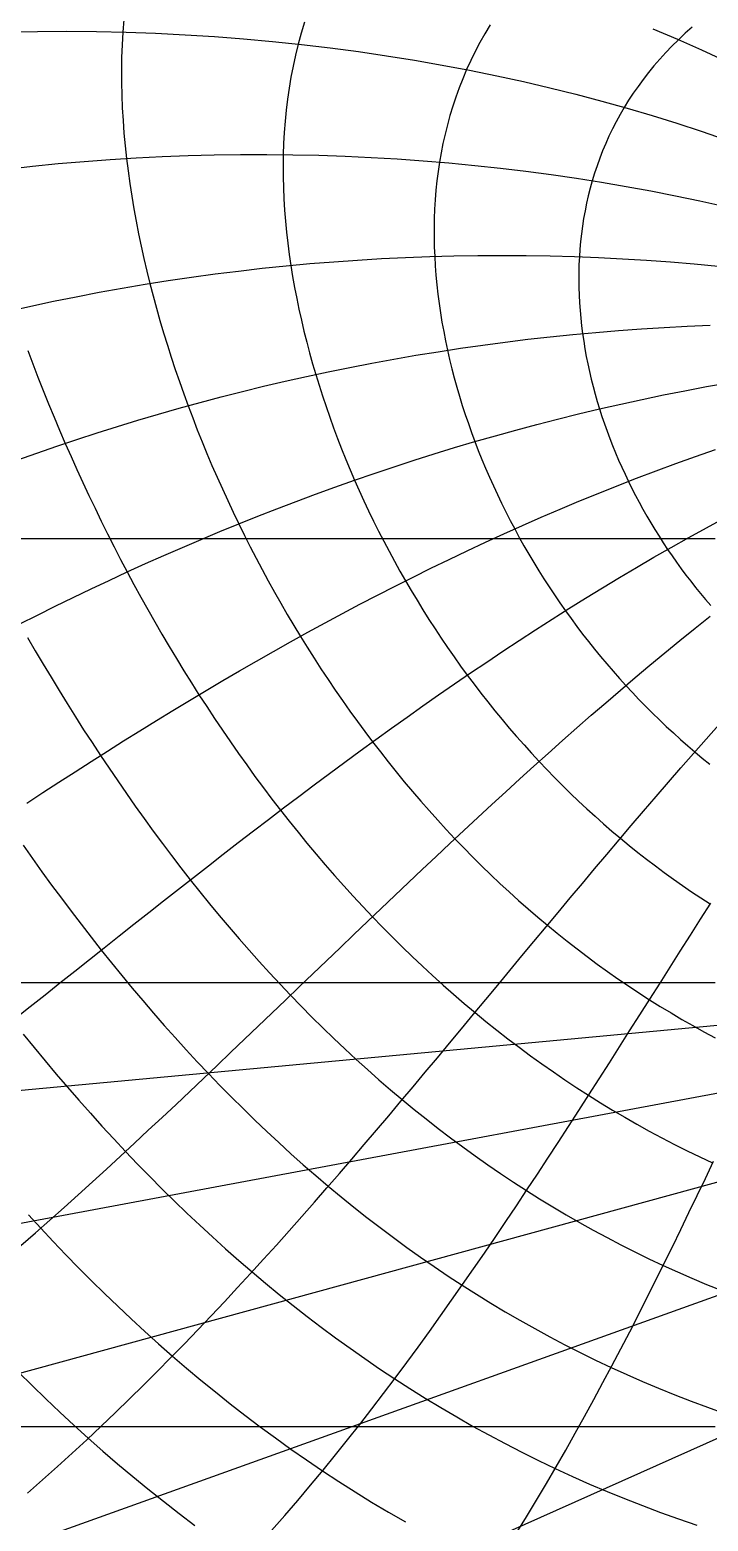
# Model space of a CAD drawing. Header units: millimetres. Extents: x -267 to 267, y -134 to 134.
# Drawn here: x -86.5 to -33.2, y -42.3 to 74.8 of the extents above; entities that cross this region are included whole.
import ezdxf

# ---------------------------------------------------------------- set-up
doc = ezdxf.new("R2010")
doc.units = ezdxf.units.MM
doc.layers.add('ENGRAVE', color=7, linetype='Continuous')

msp = doc.modelspace()

# ---------------------------------------------------------------- linework, layer by layer
at = {"layer": 'ENGRAVE'}
for points in [[(-79.0874, 75.6112), (-79.1662, 74.6198), (-79.223, 73.6278), (-79.2587, 72.6354), (-79.2741, 71.6427), (-79.27, 70.6501), (-79.2471, 69.6575), (-79.2062, 68.6653), (-79.1478, 67.6734), (-79.0727, 66.6822), (-78.9813, 65.6916), (-78.8743, 64.702), (-78.752, 63.7133), (-78.6151, 62.7257), (-78.4639, 61.7395), (-78.2989, 60.7546), (-78.1204, 59.7712), (-77.9288, 58.7894), (-77.7245, 57.8094), (-77.5078, 56.8313), (-77.279, 55.8552), (-77.0383, 54.8811), (-76.7861, 53.9093), (-76.5227, 52.9398), (-76.2481, 51.9727), (-75.9627, 51.0081), (-75.6667, 50.0462), (-75.3602, 49.0871), (-75.0435, 48.1308), (-74.7167, 47.1775), (-74.38, 46.2273), (-74.0335, 45.2802), (-73.6774, 44.3365), (-73.3118, 43.3961), (-72.9369, 42.4593), (-72.5526, 41.526), (-72.1592, 40.5965), (-71.7568, 39.6708), (-71.3454, 38.749), (-70.9251, 37.8313), (-70.496, 36.9177), (-70.0583, 36.0083), (-69.6118, 35.1034), (-69.1568, 34.2029), (-68.6932, 33.307), (-68.2212, 32.4158), (-67.7407, 31.5294), (-67.2519, 30.6479), (-66.7547, 29.7715), (-66.2492, 28.9002), (-65.7354, 28.0342), (-65.2134, 27.1736), (-64.6833, 26.3185), (-64.1449, 25.469), (-63.5983, 24.6252), (-63.0437, 23.7874), (-62.4809, 22.9555), (-61.91, 22.1297), (-61.3311, 21.3102), (-60.7441, 20.497), (-60.149, 19.6904), (-59.5459, 18.8903), (-58.9348, 18.097), (-58.3157, 17.3106), (-57.6886, 16.5312), (-57.0535, 15.7589), (-56.4104, 14.9939), (-55.7593, 14.2363), (-55.1003, 13.4863), (-54.4334, 12.7439), (-53.7585, 12.0094), (-53.0757, 11.2828), (-52.385, 10.5644), (-51.6865, 9.8541), (-50.9801, 9.1523), (-50.2658, 8.459), (-49.5437, 7.7743), (-48.8139, 7.0985), (-48.0762, 6.4316), (-47.3309, 5.7738), (-46.5778, 5.1253), (-45.817, 4.4862), (-45.0486, 3.8566), (-44.2726, 3.2367), (-43.4891, 2.6266), (-42.6981, 2.0265), (-41.8996, 1.4366), (-41.0937, 0.8569), (-40.2804, 0.2876), (-39.4599, -0.2711), (-38.6322, -0.8191), (-37.7973, -1.3562), (-36.9554, -1.8823), (-36.1064, -2.3973), (-35.2506, -2.9009), (-34.388, -3.3932), (-33.5187, -3.8738), (-32.6427, -4.3428)], [(-64.8929, 75.3927), (-65.1551, 74.5367), (-65.3922, 73.6782), (-65.6053, 72.8173), (-65.7951, 71.9543), (-65.9623, 71.0895), (-66.1078, 70.223), (-66.2322, 69.3552), (-66.3363, 68.4861), (-66.4206, 67.6161), (-66.4858, 66.7453), (-66.5324, 65.874), (-66.5611, 65.0022), (-66.5723, 64.1303), (-66.5666, 63.2583), (-66.5443, 62.3865), (-66.5061, 61.515), (-66.4523, 60.6439), (-66.3833, 59.7735), (-66.2996, 58.9039), (-66.2014, 58.0352), (-66.0892, 57.1676), (-65.9632, 56.3012), (-65.8239, 55.4362), (-65.6714, 54.5728), (-65.5062, 53.711), (-65.3285, 52.8509), (-65.1385, 51.9928), (-64.9364, 51.1368), (-64.7226, 50.2829), (-64.4973, 49.4314), (-64.2606, 48.5822), (-64.0128, 47.7357), (-63.7541, 46.8918), (-63.4846, 46.0508), (-63.2046, 45.2126), (-62.9141, 44.3776), (-62.6135, 43.5457), (-62.3027, 42.7171), (-61.9819, 41.8919), (-61.6514, 41.0702), (-61.3112, 40.2522), (-60.9614, 39.4379), (-60.6022, 38.6276), (-60.2337, 37.8212), (-59.8559, 37.019), (-59.4691, 36.221), (-59.0732, 35.4273), (-58.6684, 34.6382), (-58.2548, 33.8536), (-57.8324, 33.0737), (-57.4014, 32.2986), (-56.9617, 31.5285), (-56.5136, 30.7634), (-56.057, 30.0035), (-55.5921, 29.249), (-55.1188, 28.4998), (-54.6373, 27.7561), (-54.1477, 27.0181), (-53.6499, 26.2859), (-53.144, 25.5596), (-52.6302, 24.8393), (-52.1084, 24.1251), (-51.5787, 23.4171), (-51.0412, 22.7156), (-50.4959, 22.0205), (-49.9428, 21.332), (-49.3821, 20.6503), (-48.8137, 19.9755), (-48.2378, 19.3076), (-47.6543, 18.6469), (-47.0633, 17.9933), (-46.4649, 17.3472), (-45.8591, 16.7085), (-45.246, 16.0774), (-44.6256, 15.454), (-43.998, 14.8385), (-43.3633, 14.231), (-42.7214, 13.6315), (-42.0724, 13.0403), (-41.4165, 12.4574), (-40.7536, 11.8831), (-40.0839, 11.3173), (-39.4074, 10.7602), (-38.7241, 10.2119), (-38.0341, 9.6727), (-37.3376, 9.1425), (-36.6345, 8.6215), (-35.9249, 8.1099), (-35.209, 7.6077), (-34.4868, 7.1151), (-33.7584, 6.6321), (-33.0238, 6.159)], [(-50.3096, 75.1801), (-50.7287, 74.488), (-51.1234, 73.791), (-51.4943, 73.0895), (-51.842, 72.3836), (-52.167, 71.6737), (-52.4699, 70.9601), (-52.7514, 70.2431), (-53.0118, 69.5228), (-53.2517, 68.7996), (-53.4716, 68.0736), (-53.6721, 67.3452), (-53.8535, 66.6146), (-54.0163, 65.8819), (-54.161, 65.1475), (-54.2881, 64.4114), (-54.3978, 63.674), (-54.4907, 62.9354), (-54.5671, 62.1958), (-54.6274, 61.4554), (-54.672, 60.7144), (-54.7011, 59.973), (-54.7153, 59.2313), (-54.7147, 58.4896), (-54.6997, 57.7479), (-54.6706, 57.0065), (-54.6277, 56.2655), (-54.5713, 55.5251), (-54.5017, 54.7854), (-54.419, 54.0466), (-54.3236, 53.3089), (-54.2158, 52.5723), (-54.0957, 51.8371), (-53.9636, 51.1033), (-53.8196, 50.3712), (-53.6641, 49.6408), (-53.4972, 48.9123), (-53.3191, 48.1858), (-53.13, 47.4615), (-52.9301, 46.7395), (-52.7195, 46.0199), (-52.4985, 45.3029), (-52.2671, 44.5885), (-52.0256, 43.877), (-51.7741, 43.1683), (-51.5127, 42.4628), (-51.2417, 41.7604), (-50.961, 41.0613), (-50.6709, 40.3657), (-50.3714, 39.6736), (-50.0628, 38.9852), (-49.7451, 38.3005), (-49.4184, 37.6198), (-49.0829, 36.9431), (-48.7387, 36.2705), (-48.3858, 35.6022), (-48.0244, 34.9383), (-47.6546, 34.2788), (-47.2764, 33.624), (-46.89, 32.9739), (-46.4954, 32.3286), (-46.0928, 31.6882), (-45.6822, 31.053), (-45.2638, 30.4229), (-44.8375, 29.7981), (-44.4036, 29.1786), (-43.962, 28.5648), (-43.5129, 27.9565), (-43.0563, 27.354), (-42.5923, 26.7573), (-42.121, 26.1666), (-41.6425, 25.582), (-41.1568, 25.0036), (-40.664, 24.4314), (-40.1642, 23.8657), (-39.6576, 23.3065), (-39.144, 22.7539), (-38.6237, 22.208), (-38.0967, 21.669), (-37.563, 21.1369), (-37.0228, 20.6119), (-36.4761, 20.094), (-35.9231, 19.5834), (-35.3637, 19.0802), (-34.7981, 18.5845), (-34.2263, 18.0964), (-33.6485, 17.6159), (-33.0647, 17.1433)], [(-34.4436, 75.014), (-34.994, 74.5231), (-35.5246, 74.025), (-36.0354, 73.5199), (-36.5267, 73.0083), (-36.9986, 72.4902), (-37.4515, 71.9661), (-37.8854, 71.4361), (-38.3007, 70.9006), (-38.6975, 70.3597), (-39.0761, 69.8138), (-39.4367, 69.2631), (-39.7797, 68.7078), (-40.1052, 68.1481), (-40.4135, 67.5844), (-40.7048, 67.0167), (-40.9794, 66.4455), (-41.2376, 65.8708), (-41.4796, 65.2928), (-41.7057, 64.7119), (-41.9161, 64.1282), (-42.1111, 63.5419), (-42.2909, 62.9531), (-42.4558, 62.3622), (-42.606, 61.7693), (-42.7417, 61.1745), (-42.8633, 60.5781), (-42.9708, 59.9803), (-43.0647, 59.3812), (-43.145, 58.7809), (-43.212, 58.1797), (-43.2659, 57.5778), (-43.307, 56.9753), (-43.3354, 56.3723), (-43.3513, 55.769), (-43.355, 55.1656), (-43.3467, 54.5622), (-43.3265, 53.9591), (-43.2946, 53.3562), (-43.2512, 52.7538), (-43.1966, 52.1521), (-43.1308, 51.5511), (-43.054, 50.951), (-42.9665, 50.352), (-42.8684, 49.7541), (-42.7597, 49.1576), (-42.6408, 48.5625), (-42.5118, 47.969), (-42.3727, 47.3772), (-42.2238, 46.7872), (-42.0651, 46.1993), (-41.8969, 45.6134), (-41.7193, 45.0297), (-41.5323, 44.4483), (-41.3362, 43.8694), (-41.1311, 43.2931), (-40.917, 42.7195), (-40.6941, 42.1487), (-40.4626, 41.5809), (-40.2225, 41.016), (-39.974, 40.4544), (-39.7171, 39.896), (-39.452, 39.341), (-39.1788, 38.7895), (-38.8976, 38.2417), (-38.6085, 37.6975), (-38.3116, 37.1572), (-38.007, 36.6208), (-37.6949, 36.0884), (-37.3752, 35.5602), (-37.0481, 35.0363), (-36.7137, 34.5167), (-36.3721, 34.0016), (-36.0234, 33.491), (-35.6676, 32.9851), (-35.305, 32.484), (-34.9355, 31.9877), (-34.5592, 31.4965), (-34.1763, 31.0102), (-33.7867, 30.5292), (-33.3907, 30.0534), (-32.9883, 29.583)], [(-88.1977, 74.6352), (-85.875, 74.6763), (-83.5505, 74.6862), (-81.2265, 74.6648), (-78.9048, 74.6123), (-76.5877, 74.5286), (-74.277, 74.414), (-71.9748, 74.2686), (-69.6829, 74.0926), (-67.4033, 73.8863), (-65.1377, 73.6501), (-62.8878, 73.3843), (-60.6552, 73.0893), (-58.4413, 72.7655), (-56.2477, 72.4135), (-54.0755, 72.0336), (-51.926, 71.6265), (-49.8002, 71.1927), (-47.699, 70.7328), (-45.6234, 70.2473), (-43.574, 69.7369), (-41.5515, 69.2021), (-39.5563, 68.6437), (-37.5889, 68.0622), (-35.6495, 67.4582), (-33.7385, 66.8325), (-31.856, 66.1855)], [(-37.5405, 74.8711), (-35.6019, 74.0583), (-33.7075, 73.2241), (-31.8564, 72.3695)], [(-88.2585, 63.8665), (-86.2491, 64.0904), (-84.2303, 64.2904), (-82.2031, 64.4665), (-80.1684, 64.6183), (-78.1273, 64.7457), (-76.081, 64.8486), (-74.0305, 64.9268), (-71.977, 64.9802), (-69.9215, 65.0089), (-67.8653, 65.0127), (-65.8095, 64.9917), (-63.7553, 64.9458), (-61.7037, 64.8752), (-59.656, 64.7799), (-57.6132, 64.66), (-55.5765, 64.5156), (-53.5468, 64.347), (-51.5253, 64.1542), (-49.513, 63.9376), (-47.5107, 63.6974), (-45.5194, 63.4337), (-43.54, 63.1469), (-41.5734, 62.8373), (-39.6202, 62.5052), (-37.6812, 62.151), (-35.7572, 61.7749), (-33.8486, 61.3773), (-31.9561, 60.9587)], [(181.7589, 59.849), (-83.9232, -58.7879)], [(-88.1352, 52.7047), (-86.3759, 53.1017), (-84.6049, 53.4812), (-82.8227, 53.8432), (-81.0295, 54.1872), (-79.2259, 54.513), (-77.4122, 54.8203), (-75.5889, 55.1089), (-73.7565, 55.3787), (-71.9155, 55.6293), (-70.0666, 55.8605), (-68.2101, 56.0722), (-66.3468, 56.2642), (-64.4773, 56.4364), (-62.6022, 56.5885), (-60.7222, 56.7205), (-58.8379, 56.8322), (-56.9501, 56.9235), (-55.0594, 56.9945), (-53.1665, 57.0449), (-51.2723, 57.0747), (-49.3773, 57.0841), (-47.4824, 57.0728), (-45.5882, 57.0409), (-43.6956, 56.9886), (-41.8051, 56.9157), (-39.9176, 56.8224), (-38.0337, 56.7087), (-36.1541, 56.5748), (-34.2795, 56.4208), (-32.4105, 56.2467)], [(-87.4751, 41.0055), (-85.9188, 41.5592), (-84.3518, 42.1011), (-82.7741, 42.6308), (-81.1858, 43.1481), (-79.5867, 43.6527), (-77.9771, 44.1444), (-76.3569, 44.6228), (-74.7263, 45.0877), (-73.0853, 45.5389), (-71.4341, 45.9761), (-69.7729, 46.3991), (-68.1017, 46.8076), (-66.4209, 47.2013), (-64.7305, 47.5801), (-63.0309, 47.9436), (-61.3222, 48.2917), (-59.6048, 48.6242), (-57.8789, 48.9408), (-56.1449, 49.2413), (-54.403, 49.5255), (-52.6537, 49.7933), (-50.8973, 50.0444), (-49.1342, 50.2786), (-47.3647, 50.4959), (-45.5894, 50.6961), (-43.8087, 50.8789), (-42.0229, 51.0444), (-40.2327, 51.1923), (-38.4384, 51.3225), (-36.6406, 51.4351), (-34.8397, 51.5298), (-33.0364, 51.6066)], [(133.5177, 51.5127), (135.0929, 50.7952), (136.65, 50.0643), (138.1891, 49.3203), (139.7106, 48.5637), (141.2145, 47.7949), (142.7013, 47.0142), (144.1712, 46.222), (145.6245, 45.4186), (147.0616, 44.6046), (148.4827, 43.78), (149.8881, 42.9455), (151.2784, 42.1011), (152.6536, 41.2474), (154.0144, 40.3846), (155.3609, 39.513), (156.6935, 38.633), (158.0127, 37.7448), (159.3188, 36.8487), (-106.4232, -35.9451)], [(-86.6341, 49.6167), (-86.2371, 48.5656), (-85.8319, 47.5176), (-85.4187, 46.4727), (-84.9973, 45.4311), (-84.5681, 44.3928), (-84.1309, 43.358), (-83.6859, 42.3267), (-83.2331, 41.2989), (-82.7727, 40.2749), (-82.3045, 39.2547), (-81.8286, 38.2384), (-81.3452, 37.2261), (-80.8541, 36.2178), (-80.3555, 35.2137), (-79.8492, 34.2139), (-79.3354, 33.2185), (-78.8141, 32.2276), (-78.2852, 31.2412), (-77.7487, 30.2595), (-77.2046, 29.2827), (-76.653, 28.3107), (-76.0937, 27.3437), (-75.5269, 26.3818), (-74.9524, 25.4252), (-74.3703, 24.4739), (-73.7804, 23.5281), (-73.1829, 22.5879), (-72.5776, 21.6534), (-71.9646, 20.7246), (-71.3438, 19.8019), (-70.7151, 18.8852), (-70.0786, 17.9747), (-69.4342, 17.0705), (-68.7818, 16.1727), (-68.1214, 15.2816), (-67.4531, 14.3972), (-66.7767, 13.5196), (-66.0921, 12.649), (-65.3995, 11.7856), (-64.6987, 10.9294), (-63.9897, 10.0807), (-63.2724, 9.2395), (-62.5468, 8.406), (-61.8129, 7.5804), (-61.0707, 6.7628), (-60.3201, 5.9534), (-59.561, 5.1523), (-58.7935, 4.3597), (-58.0175, 3.5758), (-57.233, 2.8006), (-56.44, 2.0344), (-55.6384, 1.2774), (-54.8282, 0.5296), (-54.0094, -0.2087), (-53.1821, -0.9373), (-52.3461, -1.6562), (-51.5015, -2.3651), (-50.6483, -3.0639), (-49.7865, -3.7523), (-48.9161, -4.4302), (-48.0371, -5.0975), (-47.1496, -5.7539), (-46.2535, -6.3993), (-45.3488, -7.0335), (-44.4357, -7.6563), (-43.5142, -8.2676), (-42.5843, -8.8671), (-41.646, -9.4547), (-40.6995, -10.0302), (-39.7447, -10.5935), (-38.7818, -11.1443), (-37.8109, -11.6825), (-36.832, -12.2079), (-35.8453, -12.7203), (-34.8508, -13.2196), (-33.8487, -13.7055), (-32.839, -14.178)], [(170.3053, 48.1424), (-95.4101, -47.1671)], [(-87.2534, 28.1479), (-85.8675, 28.8465), (-84.4735, 29.5379), (-83.0714, 30.2219), (-81.6608, 30.8984), (-80.2418, 31.567), (-78.8141, 32.2276), (-77.3776, 32.8798), (-75.9321, 33.5236), (-74.4775, 34.1585), (-73.0138, 34.7845), (-71.5407, 35.4012), (-70.0583, 36.0083), (-68.5663, 36.6058), (-67.0647, 37.1932), (-65.5535, 37.7704), (-64.0326, 38.3371), (-62.5019, 38.893), (-60.9614, 39.4379), (-59.4111, 39.9716), (-57.851, 40.4939), (-56.2811, 41.0043), (-54.7014, 41.5028), (-53.1119, 41.989), (-51.5127, 42.4628), (-49.904, 42.9238), (-48.2856, 43.3719), (-46.6579, 43.8067), (-45.0208, 44.2281), (-43.3745, 44.6359), (-41.7193, 45.0297), (-40.0552, 45.4094), (-38.3824, 45.7747), (-36.7012, 46.1255), (-35.0118, 46.4615), (-33.3144, 46.7825), (-31.6093, 47.0883)], [(-86.6902, 14.0841), (-85.437, 14.906), (-84.1795, 15.7247), (-82.9174, 16.54), (-81.6506, 17.3518), (-80.3788, 18.1598), (-79.1017, 18.9638), (-77.8191, 19.7637), (-76.5309, 20.5593), (-75.2366, 21.3502), (-73.9363, 22.1364), (-72.6295, 22.9177), (-71.316, 23.6937), (-69.9957, 24.4644), (-68.6684, 25.2294), (-67.3337, 25.9886), (-65.9915, 26.7418), (-64.6416, 27.4887), (-63.2837, 28.229), (-61.9177, 28.9627), (-60.5434, 29.6894), (-59.1605, 30.4089), (-57.7689, 31.121), (-56.3683, 31.8255), (-54.9587, 32.522), (-53.5398, 33.2103), (-52.1114, 33.8903), (-50.6735, 34.5616), (-49.2258, 35.2241), (-47.7682, 35.8774), (-46.3005, 36.5212), (-44.8228, 37.1554), (-43.3348, 37.7797), (-41.8364, 38.3938), (-40.3275, 38.9975), (-38.8082, 39.5905), (-37.2782, 40.1724), (-35.7376, 40.7432), (-34.1863, 41.3024), (-32.6244, 41.8499)], [(-87.5907, -2.8126), (-86.4284, -1.8901), (-85.2667, -0.9672), (-84.1053, -0.0442), (-82.9439, 0.8789), (-81.7822, 1.8018), (-80.62, 2.7244), (-79.457, 3.6464), (-78.2929, 4.5678), (-77.1274, 5.4883), (-75.9604, 6.4078), (-74.7914, 7.326), (-73.6202, 8.2429), (-72.4466, 9.1583), (-71.2702, 10.0719), (-70.0908, 10.9835), (-68.9081, 11.8931), (-67.7219, 12.8004), (-66.5318, 13.7053), (-65.3376, 14.6075), (-64.139, 15.5068), (-62.9357, 16.4032), (-61.7275, 17.2963), (-60.514, 18.186), (-59.295, 19.0721), (-58.0702, 19.9543), (-56.8393, 20.8326), (-55.6021, 21.7066), (-54.3582, 22.5763), (-53.1074, 23.4412), (-51.8493, 24.3014), (-50.5838, 25.1564), (-49.3106, 26.0062), (-48.0292, 26.8505), (-46.7396, 27.689), (-45.4414, 28.5216), (-44.1343, 29.3479), (-42.8181, 30.1678), (-41.4924, 30.981), (-40.1571, 31.7873), (-38.8119, 32.5864), (-37.4565, 33.378), (-36.0906, 34.162), (-34.714, 34.938), (-33.3265, 35.7057), (-31.9278, 36.465)], [(133.5177, 35.0118), (134.8953, 34.2366), (136.2622, 33.4534), (137.6186, 32.6625), (138.9648, 31.8641), (140.301, 31.0585), (141.6276, 30.2459), (142.9447, 29.4266), (144.2526, 28.6009), (145.5517, 27.7689), (146.8421, 26.931), (148.1242, 26.0872), (149.3983, 25.238), (-116.3709, -24.3834)], [(-87.5283, 34.863), (-86.0447, 34.863), (-84.5612, 34.863), (-83.0777, 34.863), (-81.5941, 34.863), (-80.1106, 34.863), (-78.6271, 34.863), (-77.1436, 34.863), (-75.66, 34.863), (-74.1765, 34.863), (-72.693, 34.863), (-71.2094, 34.863), (-69.7259, 34.863), (-68.2424, 34.863), (-66.7588, 34.863), (-65.2753, 34.863), (-63.7918, 34.863), (-62.3083, 34.863), (-60.8247, 34.863), (-59.3412, 34.863), (-57.8577, 34.863), (-56.3741, 34.863), (-54.8906, 34.863), (-53.4071, 34.863), (-51.9235, 34.863), (-50.44, 34.863), (-48.9565, 34.863), (-47.473, 34.863), (-45.9894, 34.863), (-44.5059, 34.863), (-43.0224, 34.863), (-41.5388, 34.863), (-40.0553, 34.863), (-38.5718, 34.863), (-37.0882, 34.863), (-35.6047, 34.863), (-34.1212, 34.863), (-32.6377, 34.863)], [(-87.1607, -20.6679), (-86.0277, -19.6738), (-84.901, -18.6764), (-83.7802, -17.6757), (-82.6649, -16.6722), (-81.5549, -15.6658), (-80.4498, -14.6568), (-79.3492, -13.6454), (-78.2529, -12.6318), (-77.1605, -11.6161), (-76.0717, -10.5985), (-74.9861, -9.5792), (-73.9035, -8.5584), (-72.8235, -7.5362), (-71.7458, -6.5128), (-70.6701, -5.4883), (-69.5961, -4.463), (-68.5235, -3.4369), (-67.4519, -2.4103), (-66.381, -1.3833), (-65.3106, -0.3561), (-64.2402, 0.6711), (-63.1697, 1.6983), (-62.0986, 2.7252), (-61.0267, 3.7516), (-59.9537, 4.7774), (-58.8792, 5.8025), (-57.8029, 6.8267), (-56.7246, 7.8498), (-55.6438, 8.8716), (-54.5603, 9.892), (-53.4738, 10.9108), (-52.3839, 11.9278), (-51.2903, 12.9428), (-50.1928, 13.9558), (-49.0908, 14.9665), (-47.9842, 15.9747), (-46.8726, 16.9802), (-45.7557, 17.9829), (-44.6331, 18.9826), (-43.5046, 19.979), (-42.3696, 20.972), (-41.228, 21.9615), (-40.0794, 22.9471), (-38.9233, 23.9287), (-37.7596, 24.906), (-36.5877, 25.879), (-35.4074, 26.8473), (-34.2183, 27.8107), (-33.0201, 28.769)], [(-86.6497, 27.0929), (-86.0395, 26.0425), (-85.4228, 24.9968), (-84.7996, 23.956), (-84.1697, 22.9201), (-83.533, 21.8892), (-82.8896, 20.8635), (-82.2392, 19.8431), (-81.5818, 18.8281), (-80.9173, 17.8185), (-80.2456, 16.8147), (-79.5666, 15.8166), (-78.8802, 14.8243), (-78.1864, 13.8381), (-77.485, 12.858), (-76.7759, 11.8842), (-76.0591, 10.9169), (-75.3344, 9.9561), (-74.6017, 9.0019), (-73.861, 8.0547), (-73.1121, 7.1144), (-72.355, 6.1812), (-71.5896, 5.2554), (-70.8156, 4.337), (-70.0332, 3.4262), (-69.2421, 2.5232), (-68.4423, 1.6281), (-67.6337, 0.7412), (-66.8161, -0.1375), (-65.9896, -1.0078), (-65.154, -1.8694), (-64.3092, -2.7222), (-63.4551, -3.5661), (-62.5917, -4.4008), (-61.719, -5.2261), (-60.8367, -6.0419), (-59.9449, -6.8479), (-59.0435, -7.6441), (-58.1324, -8.4301), (-57.2116, -9.2058), (-56.281, -9.9709), (-55.3406, -10.7254), (-54.3904, -11.4689), (-53.4302, -12.2012), (-52.4602, -12.9222), (-51.4802, -13.6317), (-50.4902, -14.3293), (-49.4903, -15.015), (-48.4804, -15.6885), (-47.4607, -16.3496), (-46.4309, -16.998), (-45.3913, -17.6335), (-44.3419, -18.256), (-43.2827, -18.8652), (-42.2137, -19.4609), (-41.135, -20.0429), (-40.0468, -20.6109), (-38.949, -21.1648), (-37.8419, -21.7043), (-36.7255, -22.2292), (-35.5999, -22.7393), (-34.4654, -23.2343), (-33.322, -23.7142), (-32.1698, -24.1787)], [(-86.6626, -40.1061), (-85.4767, -39.0678), (-84.305, -38.023), (-83.1472, -36.972), (-82.0026, -35.915), (-80.8707, -34.8524), (-79.7511, -33.7842), (-78.6433, -32.7109), (-77.5468, -31.6326), (-76.4612, -30.5495), (-75.3859, -29.462), (-74.3205, -28.3701), (-73.2646, -27.2741), (-72.2177, -26.1743), (-71.1794, -25.0707), (-70.1492, -23.9636), (-69.1269, -22.8533), (-68.1118, -21.7398), (-67.1037, -20.6233), (-66.1022, -19.5041), (-65.1068, -18.3823), (-64.1172, -17.2581), (-63.1329, -16.1316), (-62.1537, -15.0029), (-61.179, -13.8724), (-60.2087, -12.7401), (-59.2422, -11.6061), (-58.2793, -10.4707), (-57.3196, -9.3339), (-56.3627, -8.196), (-55.4082, -7.057), (-54.4559, -5.9172), (-53.5054, -4.7766), (-52.5563, -3.6354), (-51.6083, -2.4938), (-50.661, -1.3518), (-49.7142, -0.2097), (-48.7674, 0.9324), (-47.8203, 2.0745), (-46.8726, 3.2162), (-45.924, 4.3576), (-44.974, 5.4984), (-44.0224, 6.6386), (-43.0688, 7.7779), (-42.1128, 8.9162), (-41.1542, 10.0534), (-40.1925, 11.1894), (-39.2274, 12.3239), (-38.2585, 13.4568), (-37.2855, 14.588), (-36.308, 15.7174), (-35.3256, 16.8447), (-34.338, 17.9698), (-33.3447, 19.0925), (-32.3455, 20.2127)], [(133.5177, 17.7291), (134.7868, 16.9191), (136.0511, 16.1054), (137.3107, 15.2882), (138.5659, 14.4678), (139.8169, 13.6443), (141.064, 12.8178), (-124.7279, -11.9887)], [(-87.0031, 10.7876), (-86.261, 9.735), (-85.5119, 8.6881), (-84.7555, 7.6471), (-83.9916, 6.6121), (-83.2202, 5.5832), (-82.441, 4.5606), (-81.654, 3.5444), (-80.8588, 2.5348), (-80.0555, 1.532), (-79.2438, 0.5361), (-78.4235, -0.4527), (-77.5945, -1.4343), (-76.7567, -2.4085), (-75.9099, -3.3751), (-75.0539, -4.334), (-74.1885, -5.2849), (-73.3137, -6.2277), (-72.4292, -7.1621), (-71.535, -8.0881), (-70.6308, -9.0053), (-69.7165, -9.9136), (-68.792, -10.8128), (-67.8571, -11.7027), (-66.9117, -12.583), (-65.9556, -13.4536), (-64.9888, -14.3141), (-64.0111, -15.1645), (-63.0223, -16.0045), (-62.0225, -16.8338), (-61.0113, -17.6522), (-59.9889, -18.4595), (-58.955, -19.2553), (-57.9095, -20.0396), (-56.8525, -20.812), (-55.7837, -21.5722), (-54.7033, -22.3201), (-53.611, -23.0554), (-52.5069, -23.7777), (-51.3909, -24.4869), (-50.263, -25.1827), (-49.1233, -25.8648), (-47.9716, -26.5329), (-46.8081, -27.1868), (-45.6327, -27.8262), (-44.4456, -28.4509), (-43.2467, -29.0605), (-42.0362, -29.6549), (-40.8141, -30.2336), (-39.5806, -30.7966), (-38.3357, -31.3434), (-37.0798, -31.8739), (-35.8128, -32.3877), (-34.535, -32.8847), (-33.2465, -33.3645), (-31.9478, -33.8269)], [(-67.4733, -43.0326), (-66.4425, -41.857), (-65.4269, -40.6763), (-64.4258, -39.4908), (-63.4387, -38.3005), (-62.4649, -37.1059), (-61.5038, -35.907), (-60.5549, -34.7041), (-59.6175, -33.4973), (-58.6911, -32.287), (-57.7752, -31.0732), (-56.8693, -29.8562), (-55.9728, -28.6361), (-55.0854, -27.413), (-54.2064, -26.1872), (-53.3355, -24.9588), (-52.4721, -23.7279), (-51.616, -22.4948), (-50.7665, -21.2595), (-49.9233, -20.0221), (-49.086, -18.7829), (-48.2541, -17.5419), (-47.4273, -16.2993), (-46.6053, -15.0552), (-45.7875, -13.8098), (-44.9736, -12.563), (-44.1633, -11.3152), (-43.3561, -10.0663), (-42.5518, -8.8166), (-41.75, -7.566), (-40.9502, -6.3148), (-40.1522, -5.0631), (-39.3556, -3.8109), (-38.56, -2.5583), (-37.7652, -1.3056), (-36.9707, -0.0527), (-36.1762, 1.2002), (-35.3814, 2.453), (-34.5859, 3.7055), (-33.7894, 4.9578), (-32.9916, 6.2096)], [(-87.5283, 0), (-86.0447, 0), (-84.5612, 0), (-83.0777, 0), (-81.5941, 0), (-80.1106, 0), (-78.6271, 0), (-77.1436, 0), (-75.66, 0), (-74.1765, 0), (-72.693, 0), (-71.2094, 0), (-69.7259, 0), (-68.2424, 0), (-66.7588, 0), (-65.2753, 0), (-63.7918, 0), (-62.3083, 0), (-60.8247, 0), (-59.3412, 0), (-57.8577, 0), (-56.3741, 0), (-54.8906, 0), (-53.4071, 0), (-51.9235, 0), (-50.44, 0), (-48.9565, 0), (-47.473, 0), (-45.9894, 0), (-44.5059, 0), (-43.0224, 0), (-41.5388, 0), (-40.0553, 0), (-38.5718, 0), (-37.0882, 0), (-35.6047, 0), (-34.1212, 0), (-32.6377, 0)], [(-86.9824, -4.0605), (-86.1268, -5.1126), (-85.2624, -6.158), (-84.389, -7.1966), (-83.5064, -8.2282), (-82.6145, -9.2527), (-81.7129, -10.2698), (-80.8014, -11.2794), (-79.8798, -12.2812), (-78.9479, -13.2751), (-78.0054, -14.2608), (-77.0522, -15.2381), (-76.088, -16.2069), (-75.1125, -17.1668), (-74.1257, -18.1177), (-73.1271, -19.0593), (-72.1167, -19.9914), (-71.0942, -20.9137), (-70.0594, -21.826), (-69.0121, -22.728), (-67.9522, -23.6194), (-66.8793, -24.5001), (-65.7934, -25.3696), (-64.6942, -26.2278), (-63.5816, -27.0744), (-62.4555, -27.909), (-61.3156, -28.7314), (-60.1618, -29.5413), (-58.994, -30.3384), (-57.812, -31.1223), (-56.6158, -31.8928), (-55.4053, -32.6495), (-54.1803, -33.3922), (-52.9409, -34.1205), (-51.6869, -34.834), (-50.4183, -35.5325), (-49.1352, -36.2156), (-47.8375, -36.883), (-46.5253, -37.5343), (-45.1986, -38.1692), (-43.8574, -38.7875), (-42.502, -39.3887), (-41.1324, -39.9725), (-39.7487, -40.5386), (-38.3511, -41.0866), (-36.9399, -41.6162), (-35.5152, -42.1272), (-34.0774, -42.6191)], [(-48.2606, -43.2774), (-47.4569, -41.972), (-46.6664, -40.6634), (-45.8885, -39.3519), (-45.1224, -38.0375), (-44.3676, -36.7206), (-43.6236, -35.4011), (-42.8897, -34.0792), (-42.1655, -32.7551), (-41.4503, -31.4288), (-40.7437, -30.1006), (-40.0453, -28.7704), (-39.3545, -27.4385), (-38.671, -26.1049), (-37.9942, -24.7698), (-37.3237, -23.4332), (-36.6592, -22.0952), (-36.0003, -20.7559), (-35.3465, -19.4154), (-34.6975, -18.0739), (-34.0528, -16.7313), (-33.4123, -15.3878), (-32.7754, -14.0434)], [(-86.5827, -18.261), (-85.615, -19.3095), (-84.6361, -20.3505), (-83.6455, -21.3836), (-82.643, -22.4088), (-81.6283, -23.4257), (-80.601, -24.4341), (-79.5608, -25.4337), (-78.5075, -26.4243), (-77.4407, -27.4056), (-76.3601, -28.3773), (-75.2653, -29.3392), (-74.1562, -30.2909), (-73.0324, -31.2322), (-71.8936, -32.1627), (-70.7394, -33.0822), (-69.5698, -33.9904), (-68.3842, -34.8868), (-67.1826, -35.7712), (-65.9645, -36.6432), (-64.7299, -37.5025), (-63.4783, -38.3487), (-62.2097, -39.1815), (-60.9238, -40.0004), (-59.6204, -40.8052), (-58.2993, -41.5953), (-56.9604, -42.3705)], [(-87.3642, -30.6104), (-86.2961, -31.6645), (-85.2134, -32.7103), (-84.1159, -33.7477), (-83.003, -34.7762), (-81.8744, -35.7956), (-80.7296, -36.8055), (-79.5682, -37.8057), (-78.3897, -38.7958), (-77.1937, -39.7755), (-75.9798, -40.7444), (-74.7475, -41.7022), (-73.4965, -42.6484)], [(-87.5283, -34.863), (-86.0447, -34.863), (-84.5612, -34.863), (-83.0777, -34.863), (-81.5941, -34.863), (-80.1106, -34.863), (-78.6271, -34.863), (-77.1436, -34.863), (-75.66, -34.863), (-74.1765, -34.863), (-72.693, -34.863), (-71.2094, -34.863), (-69.7259, -34.863), (-68.2424, -34.863), (-66.7588, -34.863), (-65.2753, -34.863), (-63.7918, -34.863), (-62.3083, -34.863), (-60.8247, -34.863), (-59.3412, -34.863), (-57.8577, -34.863), (-56.3741, -34.863), (-54.8906, -34.863), (-53.4071, -34.863), (-51.9235, -34.863), (-50.44, -34.863), (-48.9565, -34.863), (-47.473, -34.863), (-45.9894, -34.863), (-44.5059, -34.863), (-43.0224, -34.863), (-41.5388, -34.863), (-40.0553, -34.863), (-38.5718, -34.863), (-37.0882, -34.863), (-35.6047, -34.863), (-34.1212, -34.863), (-32.6377, -34.863)]]:
    msp.add_lwpolyline(points, dxfattribs=at)

doc.saveas('drawing.dxf')
